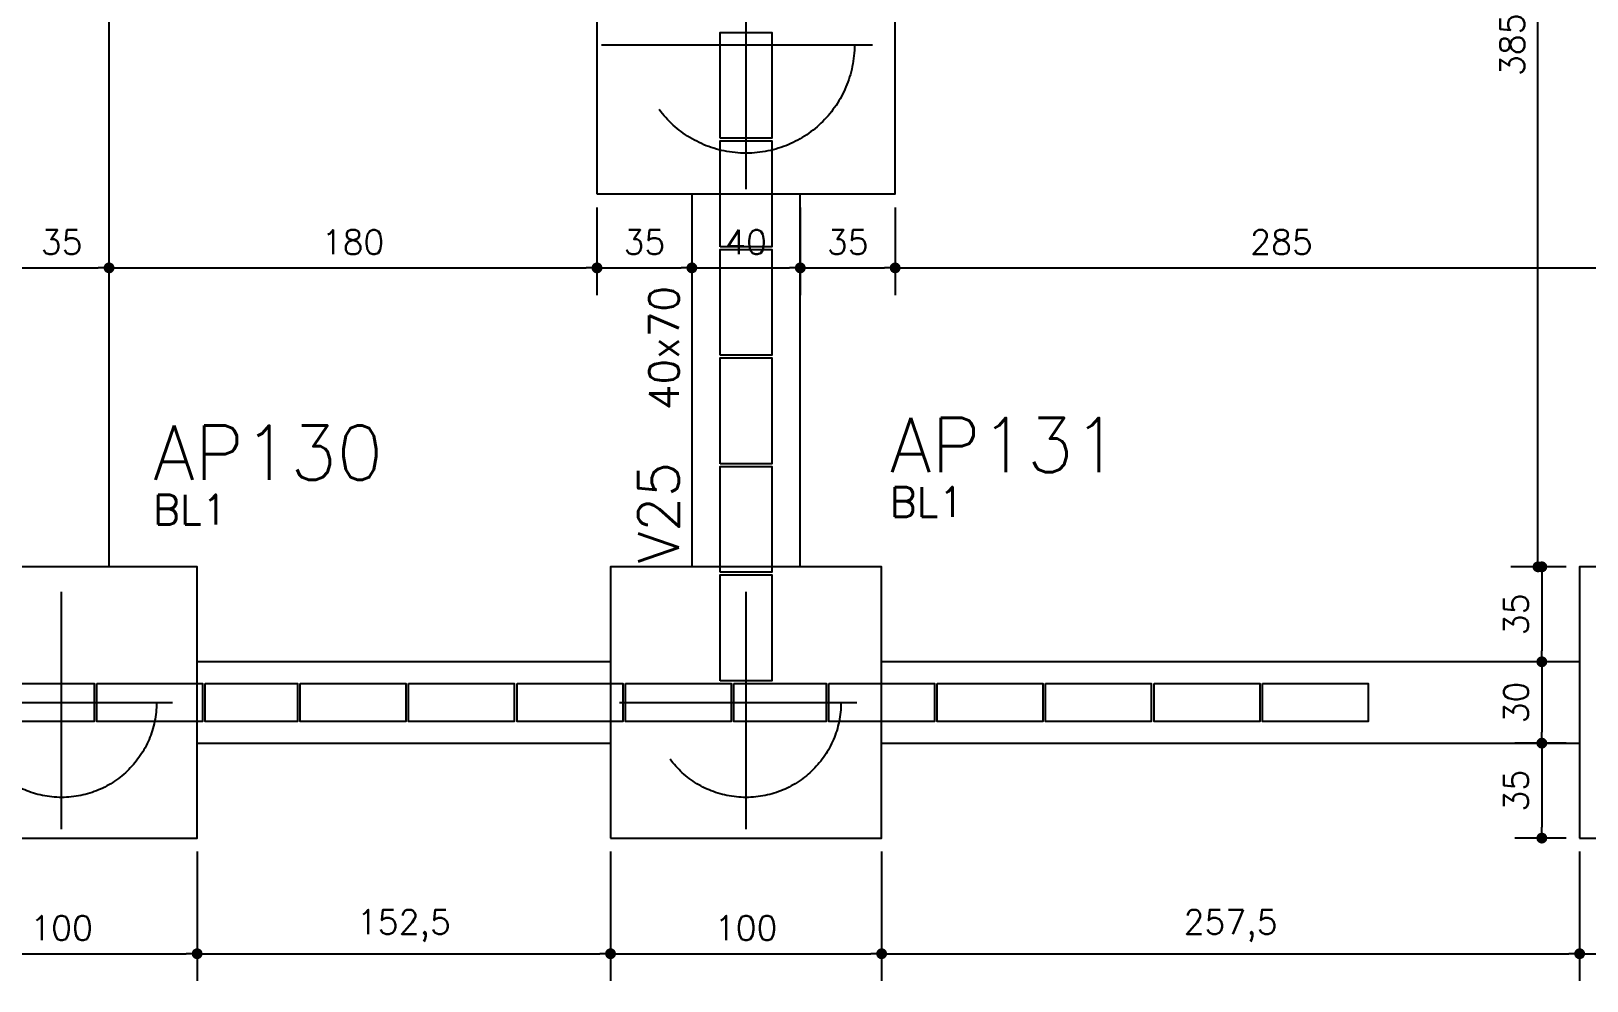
# Model space of a CAD drawing. Extents: x -15987 to 10953, y -16747 to -1189.
# Drawn here: x 1210 to 1784, y -16259 to -15909 of the extents above; entities that cross this region are included whole.
import ezdxf

# ---------------------------------------------------------------- set-up
doc = ezdxf.new("R2010")
doc.units = 0
doc.header["$LTSCALE"] = 25
doc.linetypes.add('ESTILO_TQS_0002', pattern=[0.4, 0.1, -0.3])
for name, color, linetype in [('228', 7, 'Continuous'), ('72', 7, 'Continuous'), ('BLOCO', 3, 'Continuous'), ('COTA', 1, 'Continuous'), ('ESTACA', 1, 'ESTILO_TQS_0002'), ('P-D', 2, 'Continuous'), ('PROJ', 252, 'Continuous'), ('VIG-D', 2, 'Continuous'), ('VIG-N', 4, 'Continuous'), ('VIGA', 3, 'Continuous')]:
    doc.layers.add(name, color=color, linetype=linetype)
doc.styles.add('COTA', font='romans.shx')
doc.styles.get("Standard").update_dxf_attribs({"font": 'romans.shx'})
doc.dimstyles.new('forma', dxfattribs={"dimscale": 5, "dimtxt": 1.8, "dimasz": 0.8, "dimexe": 2, "dimexo": 1, "dimgap": 1, "dimtad": 1, "dimdec": 1, "dimzin": 9, "dimtxsty": 'COTA', "dimblk1": 'DOT', "dimblk2": 'DOT', "dimsah": 1, "dimcen": 0, "dimdle": 1, "dimclrd": 256, "dimclre": 256, "dimclrt": 2, "dimadec": 0, "dimazin": 0, "dimtfac": 1, "dimtdec": 0, "dimtmove": 0, "dimatfit": 3, "dimfxl": 1, "dimtolj": 1, "dimtzin": 0, "dimarcsym": 0})

# ---------------------------------------------------------------- blocks, each defined once
blk = doc.blocks.new('_EST70')
at = {"layer": 'ESTACA', "linetype": 'ESTILO_TQS_0002'}
for p, q in [((0, -1.333), (0, 1.333)), ((-1.333, 0), (1.333, 0))]:
    blk.add_line(p, q, dxfattribs=at)
blk.add_circle((0, 0), 1, dxfattribs=at)
blk = doc.blocks.new('_EST80')
at = {"layer": 'ESTACA', "linetype": 'ESTILO_TQS_0002'}
for p, q in [((0, -1.333), (0, 1.333)), ((-1.333, 0), (1.333, 0))]:
    blk.add_line(p, q, dxfattribs=at)
blk.add_circle((0, 0), 1, dxfattribs=at)
blk = doc.blocks.new('INFERIOR')
at = {"layer": 'PROJ'}
for points in [[(28419.52, 7792.94), (28419.52, 7831.94), (28438.52, 7831.94), (28438.52, 7792.94), (28419.52, 7792.94)], [(28419.52, 7752.94), (28419.52, 7791.94), (28438.52, 7791.94), (28438.52, 7752.94), (28419.52, 7752.94)], [(28419.52, 7712.94), (28419.52, 7751.94), (28438.52, 7751.94), (28438.52, 7712.94), (28419.52, 7712.94)], [(28419.52, 7672.94), (28419.52, 7711.94), (28438.52, 7711.94), (28438.52, 7672.94), (28419.52, 7672.94)], [(28419.52, 7632.94), (28419.52, 7671.94), (28438.52, 7671.94), (28438.52, 7632.94), (28419.52, 7632.94)], [(28419.52, 7592.94), (28419.52, 7631.94), (28438.52, 7631.94), (28438.52, 7592.94), (28419.52, 7592.94)], [(28149.52, 7591.94), (28188.52, 7591.94), (28188.52, 7577.94), (28149.52, 7577.94), (28149.52, 7591.94)], [(28189.52, 7591.94), (28228.52, 7591.94), (28228.52, 7577.94), (28189.52, 7577.94), (28189.52, 7591.94)], [(28229.52, 7591.94), (28263.52, 7591.94), (28263.52, 7577.94), (28229.52, 7577.94), (28229.52, 7591.94)], [(28264.52, 7591.94), (28303.52, 7591.94), (28303.52, 7577.94), (28264.52, 7577.94), (28264.52, 7591.94)], [(28304.52, 7591.94), (28343.52, 7591.94), (28343.52, 7577.94), (28304.52, 7577.94), (28304.52, 7591.94)], [(28344.52, 7591.94), (28383.52, 7591.94), (28383.52, 7577.94), (28344.52, 7577.94), (28344.52, 7591.94)], [(28384.52, 7591.94), (28423.52, 7591.94), (28423.52, 7577.94), (28384.52, 7577.94), (28384.52, 7591.94)], [(28424.52, 7591.94), (28458.52, 7591.94), (28458.52, 7577.94), (28424.52, 7577.94), (28424.52, 7591.94)], [(28459.52, 7591.94), (28498.52, 7591.94), (28498.52, 7577.94), (28459.52, 7577.94), (28459.52, 7591.94)], [(28499.52, 7591.94), (28538.52, 7591.94), (28538.52, 7577.94), (28499.52, 7577.94), (28499.52, 7591.94)], [(28539.52, 7591.94), (28578.52, 7591.94), (28578.52, 7577.94), (28539.52, 7577.94), (28539.52, 7591.94)], [(28579.52, 7591.94), (28618.52, 7591.94), (28618.52, 7577.94), (28579.52, 7577.94), (28579.52, 7591.94)], [(28619.52, 7591.94), (28658.52, 7591.94), (28658.52, 7577.94), (28619.52, 7577.94), (28619.52, 7591.94)]]:
    blk.add_lwpolyline(points, dxfattribs=at)
blk = doc.blocks.new('_Dot')
at = {"color": 0, "linetype": 'ByBlock', "lineweight": -2}
blk.add_line((-0.5, 0), (-1, 0), dxfattribs=at)
at = {"color": 0, "linetype": 'ByBlock', "const_width": 0.5}
blk.add_lwpolyline([(-0.25, 0, 1), (0.25, 0, 1)], format="xyb", close=True, dxfattribs=at)
blk = doc.blocks.new('*D121')
at = {"layer": 'COTA', "lineweight": -2, "transparency": 16777216}
for p, q in [((1171.52, -16211.6), (1171.52, -16259.23)), ((1271.52, -16211.6), (1271.52, -16259.23)), ((1175.52, -16249.23), (1267.52, -16249.23))]:
    blk.add_line(p, q, dxfattribs=at)
at = {"layer": 'Defpoints', "color": 0, "transparency": 16777216}
for p in [(1171.52, -16206.6), (1271.52, -16206.6), (1271.52, -16249.23)]:
    blk.add_point(p, dxfattribs=at)
at = {"layer": 'COTA', "lineweight": -2, "transparency": 16777216, "xscale": 4, "yscale": 4, "zscale": 4, "rotation": 180}
blk.add_blockref('_Dot', (1171.52, -16249.23), dxfattribs=at)
at = {"layer": 'COTA', "lineweight": -2, "transparency": 16777216, "xscale": 4, "yscale": 4, "zscale": 4}
blk.add_blockref('_Dot', (1271.52, -16249.23), dxfattribs=at)
at = {"layer": 'COTA', "color": 2, "transparency": 16777216, "insert": (1221.52, -16239.73), "char_height": 9, "attachment_point": 5, "style": 'COTA'}
blk.add_mtext('\\A1;100 ', dxfattribs=at)
blk = doc.blocks.new('*D122')
at = {"layer": 'COTA', "lineweight": -2, "transparency": 16777216}
for p, q in [((1271.52, -16211.6), (1271.52, -16259.23)), ((1424.02, -16211.6), (1424.02, -16259.23)), ((1275.52, -16249.23), (1420.02, -16249.23))]:
    blk.add_line(p, q, dxfattribs=at)
at = {"layer": 'Defpoints', "color": 0, "transparency": 16777216}
for p in [(1271.52, -16206.6), (1424.02, -16206.6), (1424.02, -16249.23)]:
    blk.add_point(p, dxfattribs=at)
at = {"layer": 'COTA', "lineweight": -2, "transparency": 16777216, "xscale": 4, "yscale": 4, "zscale": 4, "rotation": 180}
blk.add_blockref('_Dot', (1271.52, -16249.23), dxfattribs=at)
at = {"layer": 'COTA', "lineweight": -2, "transparency": 16777216, "xscale": 4, "yscale": 4, "zscale": 4}
blk.add_blockref('_Dot', (1424.02, -16249.23), dxfattribs=at)
at = {"layer": 'COTA', "color": 2, "transparency": 16777216, "insert": (1347.77, -16238.88), "char_height": 9, "attachment_point": 5, "style": 'COTA'}
blk.add_mtext('\\A1;152,5 ', dxfattribs=at)
blk = doc.blocks.new('*D123')
at = {"layer": 'COTA', "lineweight": -2, "transparency": 16777216}
for p, q in [((1424.02, -16211.6), (1424.02, -16259.23)), ((1524.02, -16211.6), (1524.02, -16259.23)), ((1428.02, -16249.23), (1520.02, -16249.23))]:
    blk.add_line(p, q, dxfattribs=at)
at = {"layer": 'Defpoints', "color": 0, "transparency": 16777216}
for p in [(1424.02, -16206.6), (1524.02, -16206.6), (1524.02, -16249.23)]:
    blk.add_point(p, dxfattribs=at)
at = {"layer": 'COTA', "lineweight": -2, "transparency": 16777216, "xscale": 4, "yscale": 4, "zscale": 4, "rotation": 180}
blk.add_blockref('_Dot', (1424.02, -16249.23), dxfattribs=at)
at = {"layer": 'COTA', "lineweight": -2, "transparency": 16777216, "xscale": 4, "yscale": 4, "zscale": 4}
blk.add_blockref('_Dot', (1524.02, -16249.23), dxfattribs=at)
at = {"layer": 'COTA', "color": 2, "transparency": 16777216, "insert": (1474.02, -16239.73), "char_height": 9, "attachment_point": 5, "style": 'COTA'}
blk.add_mtext('\\A1;100 ', dxfattribs=at)
blk = doc.blocks.new('*D124')
at = {"layer": 'COTA', "lineweight": -2, "transparency": 16777216}
for p, q in [((1524.02, -16211.6), (1524.02, -16259.23)), ((1781.52, -16211.6), (1781.52, -16259.23)), ((1528.02, -16249.23), (1777.52, -16249.23))]:
    blk.add_line(p, q, dxfattribs=at)
at = {"layer": 'Defpoints', "color": 0, "transparency": 16777216}
for p in [(1524.02, -16206.6), (1781.52, -16206.6), (1781.52, -16249.23)]:
    blk.add_point(p, dxfattribs=at)
at = {"layer": 'COTA', "lineweight": -2, "transparency": 16777216, "xscale": 4, "yscale": 4, "zscale": 4, "rotation": 180}
blk.add_blockref('_Dot', (1524.02, -16249.23), dxfattribs=at)
at = {"layer": 'COTA', "lineweight": -2, "transparency": 16777216, "xscale": 4, "yscale": 4, "zscale": 4}
blk.add_blockref('_Dot', (1781.52, -16249.23), dxfattribs=at)
at = {"layer": 'COTA', "color": 2, "transparency": 16777216, "insert": (1652.77, -16238.88), "char_height": 9, "attachment_point": 5, "style": 'COTA'}
blk.add_mtext('\\A1;257,5 ', dxfattribs=at)
blk = doc.blocks.new('*D125')
at = {"layer": 'COTA', "lineweight": -2, "transparency": 16777216}
for p, q in [((1781.52, -16211.6), (1781.52, -16259.23)), ((1881.52, -16211.6), (1881.52, -16259.23)), ((1785.52, -16249.23), (1877.52, -16249.23))]:
    blk.add_line(p, q, dxfattribs=at)
at = {"layer": 'Defpoints', "color": 0, "transparency": 16777216}
for p in [(1781.52, -16206.6), (1881.52, -16206.6), (1881.52, -16249.23)]:
    blk.add_point(p, dxfattribs=at)
at = {"layer": 'COTA', "lineweight": -2, "transparency": 16777216, "xscale": 4, "yscale": 4, "zscale": 4, "rotation": 180}
blk.add_blockref('_Dot', (1781.52, -16249.23), dxfattribs=at)
at = {"layer": 'COTA', "lineweight": -2, "transparency": 16777216, "xscale": 4, "yscale": 4, "zscale": 4}
blk.add_blockref('_Dot', (1881.52, -16249.23), dxfattribs=at)
at = {"layer": 'COTA', "color": 2, "transparency": 16777216, "insert": (1831.52, -16239.73), "char_height": 9, "attachment_point": 5, "style": 'COTA'}
blk.add_mtext('\\A1;100 ', dxfattribs=at)
blk = doc.blocks.new('*D279')
at = {"layer": 'COTA', "lineweight": -2, "transparency": 16777216}
for p, q in [((1776.52, -15721.6), (1756.15, -15721.6)), ((1766.15, -16102.6), (1766.15, -15725.6)), ((1776.52, -16106.6), (1756.15, -16106.6))]:
    blk.add_line(p, q, dxfattribs=at)
at = {"layer": 'Defpoints', "color": 0, "transparency": 16777216}
for p in [(1766.15, -15721.6), (1781.52, -15721.6), (1781.52, -16106.6)]:
    blk.add_point(p, dxfattribs=at)
at = {"layer": 'COTA', "lineweight": -2, "transparency": 16777216, "xscale": 4, "yscale": 4, "zscale": 4}
for p, rotation in [((1766.15, -15721.6), 90), ((1766.15, -16106.6), 270)]:
    blk.add_blockref('_Dot', p, dxfattribs=dict(at, rotation=rotation))
at = {"layer": 'COTA', "color": 2, "transparency": 16777216, "insert": (1756.65, -15914.1), "char_height": 9, "attachment_point": 5, "rotation": 90, "style": 'COTA'}
blk.add_mtext('\\A1;385 ', dxfattribs=at)
blk = doc.blocks.new('*D280')
at = {"layer": 'COTA', "lineweight": -2, "transparency": 16777216}
for p, q in [((1776.52, -16106.6), (1757.57, -16106.6)), ((1767.57, -16110.6), (1767.57, -16137.6)), ((1776.52, -16141.6), (1757.57, -16141.6))]:
    blk.add_line(p, q, dxfattribs=at)
at = {"layer": 'Defpoints', "color": 0, "transparency": 16777216}
for p in [(1781.52, -16106.6), (1767.57, -16141.6), (1781.52, -16141.6)]:
    blk.add_point(p, dxfattribs=at)
at = {"layer": 'COTA', "lineweight": -2, "transparency": 16777216, "xscale": 4, "yscale": 4, "zscale": 4}
for p, rotation in [((1767.57, -16106.6), 90), ((1767.57, -16141.6), 270)]:
    blk.add_blockref('_Dot', p, dxfattribs=dict(at, rotation=rotation))
at = {"layer": 'COTA', "color": 2, "transparency": 16777216, "insert": (1758.07, -16124.1), "char_height": 9, "attachment_point": 5, "rotation": 90, "style": 'COTA'}
blk.add_mtext('\\A1;35 ', dxfattribs=at)
blk = doc.blocks.new('*D281')
at = {"layer": 'COTA', "lineweight": -2, "transparency": 16777216}
for p, q in [((1776.52, -16141.6), (1757.57, -16141.6)), ((1767.57, -16145.6), (1767.57, -16167.6)), ((1776.52, -16171.6), (1757.57, -16171.6))]:
    blk.add_line(p, q, dxfattribs=at)
at = {"layer": 'Defpoints', "color": 0, "transparency": 16777216}
for p in [(1781.52, -16141.6), (1767.57, -16171.6), (1781.52, -16171.6)]:
    blk.add_point(p, dxfattribs=at)
at = {"layer": 'COTA', "lineweight": -2, "transparency": 16777216, "xscale": 4, "yscale": 4, "zscale": 4}
for p, rotation in [((1767.57, -16141.6), 90), ((1767.57, -16171.6), 270)]:
    blk.add_blockref('_Dot', p, dxfattribs=dict(at, rotation=rotation))
at = {"layer": 'COTA', "color": 2, "transparency": 16777216, "insert": (1758.07, -16156.6), "char_height": 9, "attachment_point": 5, "rotation": 90, "style": 'COTA'}
blk.add_mtext('\\A1;30 ', dxfattribs=at)
blk = doc.blocks.new('*D282')
at = {"layer": 'COTA', "lineweight": -2, "transparency": 16777216}
for p, q in [((1776.52, -16171.6), (1757.57, -16171.6)), ((1767.57, -16175.6), (1767.57, -16202.6)), ((1776.52, -16206.6), (1757.57, -16206.6))]:
    blk.add_line(p, q, dxfattribs=at)
at = {"layer": 'Defpoints', "color": 0, "transparency": 16777216}
for p in [(1781.52, -16171.6), (1767.57, -16206.6), (1781.52, -16206.6)]:
    blk.add_point(p, dxfattribs=at)
at = {"layer": 'COTA', "lineweight": -2, "transparency": 16777216, "xscale": 4, "yscale": 4, "zscale": 4}
for p, rotation in [((1767.57, -16171.6), 90), ((1767.57, -16206.6), 270)]:
    blk.add_blockref('_Dot', p, dxfattribs=dict(at, rotation=rotation))
at = {"layer": 'COTA', "color": 2, "transparency": 16777216, "insert": (1758.07, -16189.1), "char_height": 9, "attachment_point": 5, "rotation": 90, "style": 'COTA'}
blk.add_mtext('\\A1;35 ', dxfattribs=at)
blk = doc.blocks.new('*D375')
at = {"layer": 'COTA', "lineweight": -2, "transparency": 16777216}
for p, q in [((1204.02, -15991.38), (1204.02, -15986.38)), ((1239.02, -15991.38), (1239.02, -15986.38)), ((1208.02, -15996.38), (1235.02, -15996.38))]:
    blk.add_line(p, q, dxfattribs=at)
at = {"layer": 'Defpoints', "color": 0, "transparency": 16777216}
for p in [(1204.02, -15996.38), (1239.02, -15996.38), (1239.02, -15996.38)]:
    blk.add_point(p, dxfattribs=at)
at = {"layer": 'COTA', "lineweight": -2, "transparency": 16777216, "xscale": 4, "yscale": 4, "zscale": 4, "rotation": 180}
blk.add_blockref('_Dot', (1204.02, -15996.38), dxfattribs=at)
at = {"layer": 'COTA', "lineweight": -2, "transparency": 16777216, "xscale": 4, "yscale": 4, "zscale": 4}
blk.add_blockref('_Dot', (1239.02, -15996.38), dxfattribs=at)
at = {"layer": 'COTA', "color": 2, "transparency": 16777216, "insert": (1221.52, -15986.88), "char_height": 9, "attachment_point": 5, "style": 'COTA'}
blk.add_mtext('\\A1;35 ', dxfattribs=at)
blk = doc.blocks.new('*D376')
at = {"layer": 'COTA', "lineweight": -2, "transparency": 16777216}
for p, q in [((1419.02, -15974.1), (1419.02, -16006.38)), ((1239.02, -15991.38), (1239.02, -15986.38)), ((1243.02, -15996.38), (1415.02, -15996.38))]:
    blk.add_line(p, q, dxfattribs=at)
at = {"layer": 'Defpoints', "color": 0, "transparency": 16777216}
for p in [(1419.02, -15969.1), (1239.02, -15996.38), (1419.02, -15996.38)]:
    blk.add_point(p, dxfattribs=at)
at = {"layer": 'COTA', "lineweight": -2, "transparency": 16777216, "xscale": 4, "yscale": 4, "zscale": 4, "rotation": 180}
blk.add_blockref('_Dot', (1239.02, -15996.38), dxfattribs=at)
at = {"layer": 'COTA', "lineweight": -2, "transparency": 16777216, "xscale": 4, "yscale": 4, "zscale": 4}
blk.add_blockref('_Dot', (1419.02, -15996.38), dxfattribs=at)
at = {"layer": 'COTA', "color": 2, "transparency": 16777216, "insert": (1329.02, -15986.88), "char_height": 9, "attachment_point": 5, "style": 'COTA'}
blk.add_mtext('\\A1;180 ', dxfattribs=at)
blk = doc.blocks.new('*D377')
at = {"layer": 'COTA', "lineweight": -2, "transparency": 16777216}
for p, q in [((1419.02, -15974.1), (1419.02, -16006.38)), ((1454.02, -15974.1), (1454.02, -16006.38)), ((1423.02, -15996.38), (1450.02, -15996.38))]:
    blk.add_line(p, q, dxfattribs=at)
at = {"layer": 'Defpoints', "color": 0, "transparency": 16777216}
for p in [(1419.02, -15969.1), (1454.02, -15969.1), (1454.02, -15996.38)]:
    blk.add_point(p, dxfattribs=at)
at = {"layer": 'COTA', "lineweight": -2, "transparency": 16777216, "xscale": 4, "yscale": 4, "zscale": 4, "rotation": 180}
blk.add_blockref('_Dot', (1419.02, -15996.38), dxfattribs=at)
at = {"layer": 'COTA', "lineweight": -2, "transparency": 16777216, "xscale": 4, "yscale": 4, "zscale": 4}
blk.add_blockref('_Dot', (1454.02, -15996.38), dxfattribs=at)
at = {"layer": 'COTA', "color": 2, "transparency": 16777216, "insert": (1436.52, -15986.88), "char_height": 9, "attachment_point": 5, "style": 'COTA'}
blk.add_mtext('\\A1;35 ', dxfattribs=at)
blk = doc.blocks.new('*D378')
at = {"layer": 'COTA', "lineweight": -2, "transparency": 16777216}
for p, q in [((1454.02, -15974.1), (1454.02, -16006.38)), ((1494.02, -15974.1), (1494.02, -16006.38)), ((1458.02, -15996.38), (1490.02, -15996.38))]:
    blk.add_line(p, q, dxfattribs=at)
at = {"layer": 'Defpoints', "color": 0, "transparency": 16777216}
for p in [(1454.02, -15969.1), (1494.02, -15969.1), (1494.02, -15996.38)]:
    blk.add_point(p, dxfattribs=at)
at = {"layer": 'COTA', "lineweight": -2, "transparency": 16777216, "xscale": 4, "yscale": 4, "zscale": 4, "rotation": 180}
blk.add_blockref('_Dot', (1454.02, -15996.38), dxfattribs=at)
at = {"layer": 'COTA', "lineweight": -2, "transparency": 16777216, "xscale": 4, "yscale": 4, "zscale": 4}
blk.add_blockref('_Dot', (1494.02, -15996.38), dxfattribs=at)
at = {"layer": 'COTA', "color": 2, "transparency": 16777216, "insert": (1474.02, -15986.88), "char_height": 9, "attachment_point": 5, "style": 'COTA'}
blk.add_mtext('\\A1;40 ', dxfattribs=at)
blk = doc.blocks.new('*D379')
at = {"layer": 'COTA', "lineweight": -2, "transparency": 16777216}
for p, q in [((1494.02, -15974.1), (1494.02, -16006.38)), ((1529.02, -15974.1), (1529.02, -16006.38)), ((1498.02, -15996.38), (1525.02, -15996.38))]:
    blk.add_line(p, q, dxfattribs=at)
at = {"layer": 'Defpoints', "color": 0, "transparency": 16777216}
for p in [(1494.02, -15969.1), (1529.02, -15969.1), (1529.02, -15996.38)]:
    blk.add_point(p, dxfattribs=at)
at = {"layer": 'COTA', "lineweight": -2, "transparency": 16777216, "xscale": 4, "yscale": 4, "zscale": 4, "rotation": 180}
blk.add_blockref('_Dot', (1494.02, -15996.38), dxfattribs=at)
at = {"layer": 'COTA', "lineweight": -2, "transparency": 16777216, "xscale": 4, "yscale": 4, "zscale": 4}
blk.add_blockref('_Dot', (1529.02, -15996.38), dxfattribs=at)
at = {"layer": 'COTA', "color": 2, "transparency": 16777216, "insert": (1511.52, -15986.88), "char_height": 9, "attachment_point": 5, "style": 'COTA'}
blk.add_mtext('\\A1;35 ', dxfattribs=at)
blk = doc.blocks.new('*D380')
at = {"layer": 'COTA', "lineweight": -2, "transparency": 16777216}
for p, q in [((1529.02, -15974.1), (1529.02, -16006.38)), ((1814.02, -15991.38), (1814.02, -15986.38)), ((1533.02, -15996.38), (1810.02, -15996.38))]:
    blk.add_line(p, q, dxfattribs=at)
at = {"layer": 'Defpoints', "color": 0, "transparency": 16777216}
for p in [(1529.02, -15969.1), (1814.02, -15996.38), (1814.02, -15996.38)]:
    blk.add_point(p, dxfattribs=at)
at = {"layer": 'COTA', "lineweight": -2, "transparency": 16777216, "xscale": 4, "yscale": 4, "zscale": 4, "rotation": 180}
blk.add_blockref('_Dot', (1529.02, -15996.38), dxfattribs=at)
at = {"layer": 'COTA', "lineweight": -2, "transparency": 16777216, "xscale": 4, "yscale": 4, "zscale": 4}
blk.add_blockref('_Dot', (1814.02, -15996.38), dxfattribs=at)
at = {"layer": 'COTA', "color": 2, "transparency": 16777216, "insert": (1671.52, -15986.88), "char_height": 9, "attachment_point": 5, "style": 'COTA'}
blk.add_mtext('\\A1;285 ', dxfattribs=at)

msp = doc.modelspace()

# ---------------------------------------------------------------- linework, layer by layer
at = {"layer": 'BLOCO', "linetype": 'Continuous'}
for points in [[(1419.02, -15969.1), (1529.02, -15969.1), (1529.02, -15859.1), (1419.02, -15859.1), (1419.02, -15969.1)], [(1171.52, -16206.6), (1271.52, -16206.6), (1271.52, -16106.6), (1171.52, -16106.6), (1171.52, -16206.6)], [(1424.02, -16206.6), (1524.02, -16206.6), (1524.02, -16106.6), (1424.02, -16106.6), (1424.02, -16206.6)], [(1781.52, -16206.6), (1881.52, -16206.6), (1881.52, -16106.6), (1781.52, -16106.6), (1781.52, -16206.6)]]:
    msp.add_lwpolyline(points, dxfattribs=at)
at = {"layer": 'VIGA'}
for p, q in [((1239.02, -16106.6), (1239.02, -15739.1)), ((1454.02, -15969.1), (1454.02, -16106.6)), ((1494.02, -16106.6), (1494.02, -15969.1)), ((1424.02, -16141.6), (1271.52, -16141.6)), ((1781.52, -16141.6), (1524.02, -16141.6)), ((1271.52, -16171.6), (1424.02, -16171.6)), ((1524.02, -16171.6), (1781.52, -16171.6))]:
    msp.add_line(p, q, dxfattribs=at)

# ---------------------------------------------------------------- block references
at = {"layer": '228', "linetype": 'Continuous'}
for name, p, xscale, yscale in [('_EST80', (1474.02, -15914.1), 40, 40), ('_EST70', (1221.52, -16156.6), 35, 35), ('_EST70', (1474.02, -16156.6), 35, 35)]:
    msp.add_blockref(name, p, dxfattribs=dict(at, xscale=xscale, yscale=yscale))
at = {"layer": 'COTA'}
msp.add_blockref('INFERIOR', (-26955.01, -23741.54), dxfattribs=at)

# ---------------------------------------------------------------- texts
at = {"layer": '72', "linetype": 'Continuous'}
for s, p in [('AP131', (1527.04, -16071.69)), ('AP130', (1255.27, -16074.53))]:
    msp.add_text(s, height=20, dxfattribs=at).set_placement(p)
at = {"layer": 'P-D', "linetype": 'Continuous'}
for p in [(1255.27, -16091.03), (1527.04, -16088.19)]:
    msp.add_text('BL1', height=11, dxfattribs=at).set_placement(p)
at = {"layer": 'VIG-D', "linetype": 'Continuous'}
msp.add_text('40x70', height=11, rotation=90, dxfattribs=at).set_placement((1449.23, -16048.8))
at = {"layer": 'VIG-N', "linetype": 'Continuous'}
msp.add_text('V25', height=15, rotation=90, dxfattribs=at).set_placement((1449.26, -16105.24))

# ---------------------------------------------------------------- dimensions: what is measured, and where the dimension line sits
at = {"layer": 'COTA'}
for base, p1, p2, override, picture, middle in [((1766.15, -15721.6), (1781.52, -16106.6), (1781.52, -15721.6), {"dimpost": ' '}, '*D279', (1756.65, -15914.1)), ((1767.57, -16141.6), (1781.52, -16106.6), (1781.52, -16141.6), {"dimpost": ' '}, '*D280', (1758.07, -16124.1)), ((1767.57, -16171.6), (1781.52, -16141.6), (1781.52, -16171.6), {"dimpost": ' ', "dimtmove": 1}, '*D281', (1758.07, -16156.6)), ((1767.57, -16206.6), (1781.52, -16171.6), (1781.52, -16206.6), {"dimpost": ' ', "dimtmove": 1}, '*D282', (1758.07, -16189.1))]:
    dim = msp.add_linear_dim(base=base, p1=p1, p2=p2, angle=90, dimstyle='forma', override=override, dxfattribs=at)
    dim.commit()
    dim.dimension.update_dxf_attribs({"geometry": picture, "text_midpoint": middle})
for base, p1, p2, picture, middle in [((1419.02, -15996.38), (1239.02, -15996.38), (1419.02, -15969.1), '*D376', (1329.02, -15986.88)), ((1454.02, -15996.38), (1419.02, -15969.1), (1454.02, -15969.1), '*D377', (1436.52, -15986.88)), ((1494.02, -15996.38), (1454.02, -15969.1), (1494.02, -15969.1), '*D378', (1474.02, -15986.88)), ((1529.02, -15996.38), (1494.02, -15969.1), (1529.02, -15969.1), '*D379', (1511.52, -15986.88)), ((1814.02, -15996.38), (1529.02, -15969.1), (1814.02, -15996.38), '*D380', (1671.52, -15986.88)), ((1239.02, -15996.38), (1204.02, -15996.38), (1239.02, -15996.38), '*D375', (1221.52, -15986.88)), ((1271.52, -16249.23), (1171.52, -16206.6), (1271.52, -16206.6), '*D121', (1221.52, -16239.73)), ((1424.02, -16249.23), (1271.52, -16206.6), (1424.02, -16206.6), '*D122', (1347.77, -16238.88)), ((1524.02, -16249.23), (1424.02, -16206.6), (1524.02, -16206.6), '*D123', (1474.02, -16239.73)), ((1781.52, -16249.23), (1524.02, -16206.6), (1781.52, -16206.6), '*D124', (1652.77, -16238.88)), ((1881.52, -16249.23), (1781.52, -16206.6), (1881.52, -16206.6), '*D125', (1831.52, -16239.73))]:
    dim = msp.add_linear_dim(base=base, p1=p1, p2=p2, dimstyle='forma', override={"dimpost": ' ', "dimtmove": 1}, dxfattribs=at)
    dim.commit()
    dim.dimension.update_dxf_attribs({"geometry": picture, "text_midpoint": middle})

doc.saveas('drawing.dxf')
